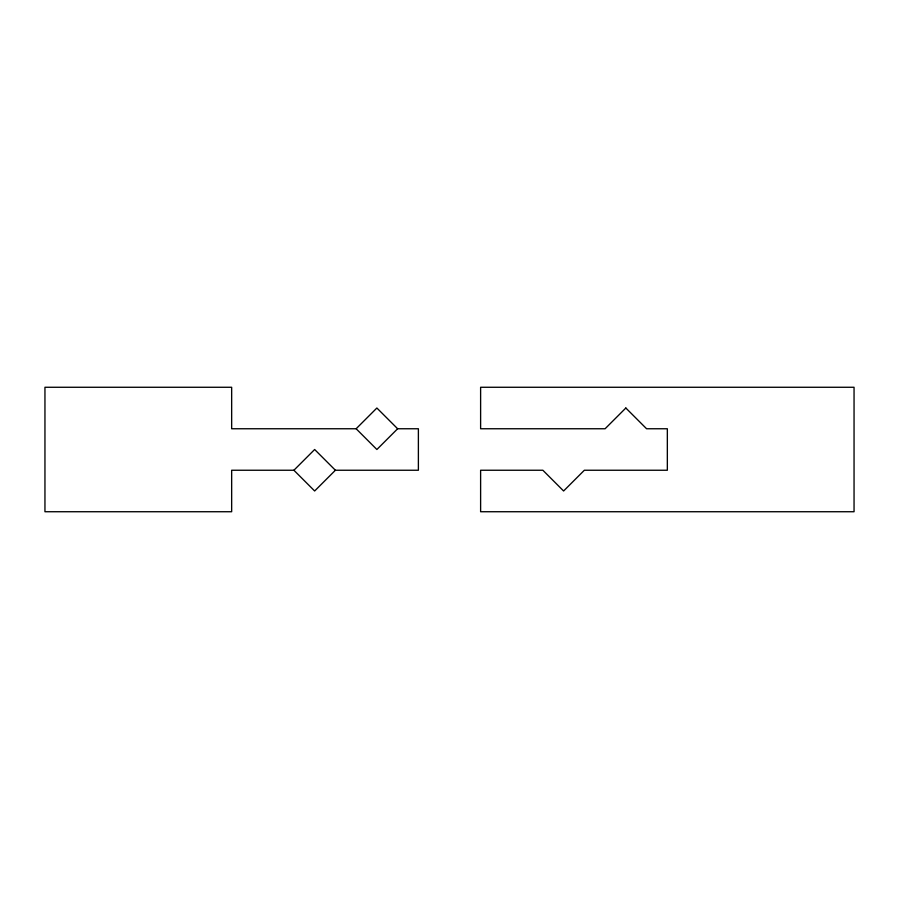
<?xml version="1.0" encoding="UTF-8"?>
<svg xmlns="http://www.w3.org/2000/svg" width="899" height="899" viewBox="0 0 899 899"><rect width="100%" height="100%" fill="white"/><g stroke="black" fill="none" stroke-linecap="round" stroke-linejoin="round"><path stroke-width="1.35" d="M293.906 470.244L314.65 449.5L335.394 470.244L418.383 470.244L418.383 428.756L397.639 428.756L376.883 449.5L356.139 428.756L231.661 428.756L231.661 387.267L44.95 387.267L44.95 511.733L231.661 511.733L231.661 470.244L293.906 470.244L314.65 490.989L335.394 470.244M356.139 428.756L376.883 408.011L397.639 428.756M625.839 408.011L605.094 428.756L480.617 428.756L480.617 387.267L854.05 387.267L854.05 511.733L480.617 511.733L480.617 470.244L542.861 470.244L563.606 490.989L584.35 470.244L667.339 470.244L667.339 428.756L646.583 428.756L625.839 408.011"/></g></svg>
